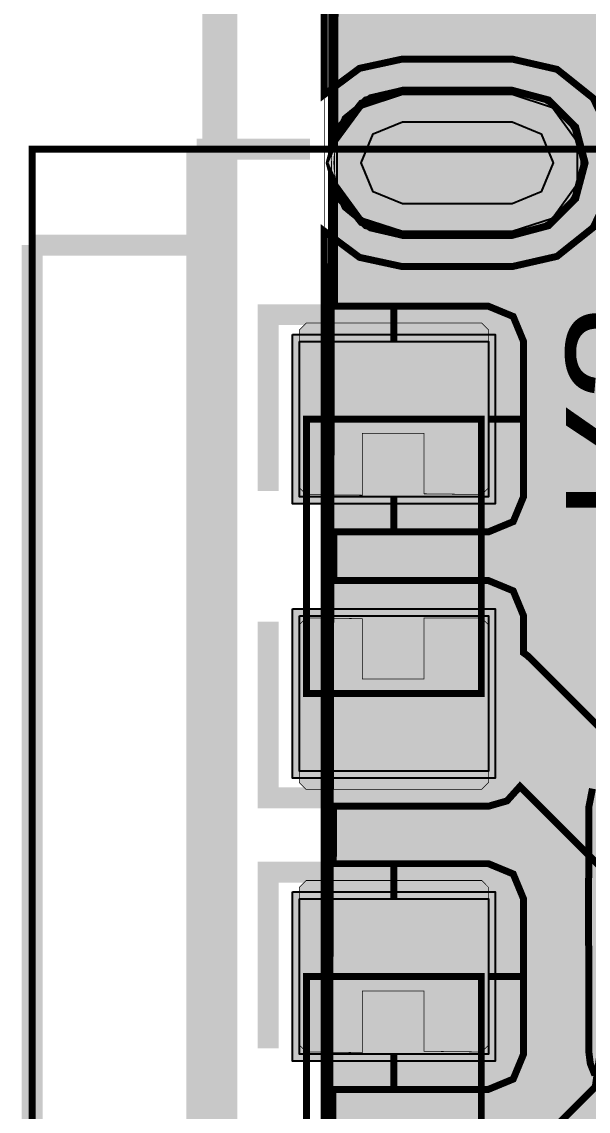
# Model space of a CAD drawing. Header units: millimetres. Extents: x -3.1 to 95.1, y -65.1 to 6.9.
# Drawn here: x -1.44 to 2.69, y -32.75 to -24.81 of the extents above; entities that cross this region are included whole.
import ezdxf
from ezdxf.enums import TextEntityAlignment as Align

# ---------------------------------------------------------------- set-up
doc = ezdxf.new("R2010")
doc.units = ezdxf.units.MM
doc.header["$MEASUREMENT"] = 0
for name, color, linetype, true_color in [('Board-Outline-Layer', 7, 'Continuous', 0xff00ff), ('Bottom-Layer', 7, 'Continuous', 0x0000ff), ('Bottom-Paste-Mask-Layer', 7, 'Continuous', 0x800000), ('Bottom-Silkscreen-Layer', 7, 'Continuous', 0x66cc33), ('Bottom-Solder-Mask-Layer', 7, 'Continuous', 0xaa00ff), ('Component-Shape-Layer', 7, 'Continuous', 0x00cccc), ('Hole-Layer', 7, 'Continuous', 0x222222), ('Inner2', 7, 'Continuous', 0x008000), ('Multi-Layer', 7, 'Continuous', 0xc0c0c0), ('Top-Layer', 7, 'Continuous', 0xff0000), ('Top-Paste-Mask-Layer', 7, 'Continuous', 0x808080), ('Top-Silkscreen-Layer', 7, 'Continuous', 0xffcc00), ('Top-Solder-Mask-Layer', 7, 'Continuous', 0x800080)]:
    doc.layers.add(name, color=color, linetype=linetype, true_color=true_color)
doc.styles.get("Standard").update_dxf_attribs({"font": 'arial.ttf'})

msp = doc.modelspace()

# ---------------------------------------------------------------- hatches: boundary and pattern name
at = {"layer": 'Bottom-Layer'}
for points in [[(0.8361, -26.8792), (0.8378, -26.0211), (1.0315, -26.2686), (1.3315, -26.3621), (2.1315, -26.3621), (2.3955, -26.2914), (2.5887, -26.0982), (2.6595, -25.8342), (2.5887, -25.5702), (2.3955, -25.377), (2.1315, -25.3062), (1.3315, -25.3062), (1.0324, -25.3992), (0.8385, -25.6453), (0.8884, -0.6569), (1.11, -0.5008), (1.3532, -0.381), (93.599, -0.381), (94.615, -1.397), (94.488, -63.754), (93.726, -64.516), (1.27, -64.516), (0.762, -64.008), (0.7752, -57.4065), (6.35, -57.4065), (6.3526, -57.404), (6.3526, -39.624), (6.35, -39.6215), (0.8107, -39.6215), (0.8184, -35.7581), (0.9216, -35.9667), (1.1045, -36.1107), (1.3315, -36.162), (2.1315, -36.162), (2.3955, -36.0912), (2.5887, -35.898), (2.6595, -35.634), (2.5887, -35.3701), (2.3955, -35.1768), (2.1315, -35.1061), (1.3315, -35.1061), (1.1051, -35.1571), (0.9225, -35.3003), (0.8189, -35.5079), (0.8207, -34.5888), (1.9586, -34.5888), (2.14, -34.5137), (2.2152, -34.3323), (2.2152, -34.0815), (2.2602, -34.0532), (2.3006, -34.0185), (3.2434, -33.0756), (3.5166, -33.0364), (3.7388, -32.8729), (3.8574, -32.6238), (3.8443, -32.3482), (3.7026, -32.1115), (3.4659, -31.9697), (3.1903, -31.9566), (2.9412, -32.0753), (2.7777, -32.2975), (2.7385, -32.5706), (2.199, -33.1101), (2.105, -32.989), (1.9586, -32.9432), (0.824, -32.9432), (0.8247, -32.5888), (1.9586, -32.5888), (2.14, -32.5137), (2.2152, -32.3323), (2.2152, -31.1997), (2.14, -31.0183), (1.9586, -30.9432), (0.828, -30.9432), (0.8288, -30.5248), (1.9586, -30.5248), (2.0948, -30.4857), (2.1894, -30.3804), (3.2465, -31.4375), (3.2857, -31.7106), (3.4492, -31.9328), (3.6983, -32.0515), (3.9739, -32.0384), (4.2106, -31.8967), (4.3523, -31.6599), (4.3654, -31.3843), (4.2468, -31.1352), (4.0246, -30.9717), (3.7514, -30.9326), (2.2684, -29.4495), (2.2429, -29.4263), (2.2152, -29.4057), (2.2152, -29.1358), (2.14, -28.9544), (1.9586, -28.8792), (0.8321, -28.8792), (0.8328, -28.5248), (1.9586, -28.5248), (2.14, -28.4497), (2.2152, -28.2683), (2.2152, -27.1358), (2.14, -26.9544), (1.9586, -26.8792)], [(1.3315, -26.3342), (1.0376, -26.2387), (0.856, -25.9887), (0.856, -25.6797), (1.0376, -25.4297), (1.3315, -25.3342), (2.1315, -25.3342), (2.4254, -25.4297), (2.6071, -25.6797), (2.6071, -25.9887), (2.4254, -26.2387), (2.1315, -26.3342)], [(0.5816, -27.1358), (1.9586, -27.1358), (1.9586, -28.2683), (0.5816, -28.2683)], [(0.5816, -29.1358), (1.9586, -29.1358), (1.9586, -30.2683), (0.5816, -30.2683)], [(0.5816, -31.1997), (1.9586, -31.1997), (1.9586, -32.3323), (0.5816, -32.3323)]]:
    msp.add_hatch(color=256, dxfattribs=at).paths.add_polyline_path(points)
at = {"layer": 'Bottom-Paste-Mask-Layer'}
for points in [[(1.3315, -26.3342), (1.0376, -26.2387), (0.856, -25.9887), (0.856, -25.6797), (1.0376, -25.4297), (1.3315, -25.3342), (2.1315, -25.3342), (2.4254, -25.4297), (2.6071, -25.6797), (2.6071, -25.9887), (2.4254, -26.2387), (2.1315, -26.3342)], [(1.91, -27.002), (0.63, -27.002), (0.58, -27.052), (0.58, -28.202), (0.63, -28.252), (1.0401, -28.257), (1.0401, -27.807), (1.49, -27.807), (1.49, -28.247), (1.91, -28.252), (1.96, -28.202), (1.96, -27.052)], [(1.91, -27.002), (0.63, -27.002), (0.58, -27.052), (0.58, -28.202), (0.63, -28.252), (1.0401, -28.257), (1.0401, -27.807), (1.49, -27.807), (1.49, -28.247), (1.91, -28.252), (1.96, -28.202), (1.96, -27.052)], [(1.91, -29.152), (1.49, -29.152), (1.49, -29.597), (1.0401, -29.597), (1.0401, -29.157), (0.63, -29.152), (0.58, -29.202), (0.58, -30.352), (0.63, -30.402), (1.91, -30.402), (1.96, -30.352), (1.96, -29.202)], [(1.91, -29.152), (1.49, -29.152), (1.49, -29.597), (1.0401, -29.597), (1.0401, -29.157), (0.63, -29.152), (0.58, -29.202), (0.58, -30.352), (0.63, -30.402), (1.91, -30.402), (1.96, -30.352), (1.96, -29.202)], [(1.91, -31.066), (0.63, -31.066), (0.58, -31.116), (0.58, -32.266), (0.63, -32.316), (1.0401, -32.321), (1.0401, -31.871), (1.49, -31.871), (1.49, -32.311), (1.91, -32.316), (1.96, -32.266), (1.96, -31.116)], [(1.91, -31.066), (0.63, -31.066), (0.58, -31.116), (0.58, -32.266), (0.63, -32.316), (1.0401, -32.321), (1.0401, -31.871), (1.49, -31.871), (1.49, -32.311), (1.91, -32.316), (1.96, -32.266), (1.96, -31.116)]]:
    msp.add_hatch(color=256, dxfattribs=at).paths.add_polyline_path(points)
at = {"layer": 'Bottom-Solder-Mask-Layer'}
for points in [[(1.3315, -26.3842), (1.0565, -26.3105), (0.8552, -26.1092), (0.7815, -25.8342), (0.8552, -25.5592), (1.0565, -25.3579), (1.3315, -25.2842), (2.1315, -25.2842), (2.4065, -25.3579), (2.6078, -25.5592), (2.6815, -25.8342), (2.6078, -26.1092), (2.4065, -26.3105), (2.1315, -26.3842)], [(0.5308, -27.085), (2.0094, -27.085), (2.0094, -28.3191), (0.5308, -28.3191)], [(0.5308, -29.085), (2.0094, -29.085), (2.0094, -30.3191), (0.5308, -30.3191)], [(0.5308, -31.1489), (2.0094, -31.1489), (2.0094, -32.3831), (0.5308, -32.3831)]]:
    msp.add_hatch(color=256, dxfattribs=at).paths.add_polyline_path(points)
at = {"layer": 'Hole-Layer'}
msp.add_hatch(color=256, dxfattribs=at).paths.add_polyline_path([(1.3314, -26.1341), (1.1193, -26.0462), (1.0314, -25.8341), (1.1193, -25.6219), (1.3314, -25.5341), (2.1314, -25.5341), (2.3435, -25.6219), (2.4314, -25.8341), (2.3435, -26.0462), (2.1314, -26.1341)])
at = {"layer": 'Inner2'}
msp.add_hatch(color=256, dxfattribs=at).paths.add_polyline_path([(0.7872, -39.6215), (0.8145, -25.9408), (0.9142, -26.1575), (1.0991, -26.3082), (1.3315, -26.3621), (2.1315, -26.3621), (2.3955, -26.2914), (2.5887, -26.0982), (2.6595, -25.8342), (2.5887, -25.5702), (2.3955, -25.377), (2.1315, -25.3062), (1.3315, -25.3062), (1.0997, -25.3598), (0.915, -25.5098), (0.8149, -25.7256), (0.8649, -0.6767), (1.1314, -0.4883), (1.4283, -0.3529), (93.5717, -0.3529), (93.5746, -0.3539), (93.5775, -0.355), (94.5915, -1.3689), (94.4645, -63.726), (93.7025, -64.488), (1.2466, -64.488), (0.7386, -63.98), (0.7517, -57.4065), (6.35, -57.4065), (6.3526, -57.404), (6.3526, -39.624), (6.35, -39.6215)])
at = {"layer": 'Multi-Layer'}
msp.add_hatch(color=256, dxfattribs=at).paths.add_polyline_path([(1.3315, -26.3342), (1.0376, -26.2387), (0.856, -25.9887), (0.856, -25.6797), (1.0376, -25.4297), (1.3315, -25.3342), (2.1315, -25.3342), (2.4254, -25.4297), (2.6071, -25.6797), (2.6071, -25.9887), (2.4254, -26.2387), (2.1315, -26.3342)])
msp.add_hatch(color=256, dxfattribs=at).paths.add_polyline_path([(1.3315, -26.3342), (1.0376, -26.2387), (0.856, -25.9887), (0.856, -25.6797), (1.0376, -25.4297), (1.3315, -25.3342), (2.1315, -25.3342), (2.4254, -25.4297), (2.6071, -25.6797), (2.6071, -25.9887), (2.4254, -26.2387), (2.1315, -26.3342)])
msp.add_hatch(color=256, dxfattribs=at).paths.add_polyline_path([(1.3315, -26.3342), (1.0376, -26.2387), (0.856, -25.9887), (0.856, -25.6797), (1.0376, -25.4297), (1.3315, -25.3342), (2.1315, -25.3342), (2.4254, -25.4297), (2.6071, -25.6797), (2.6071, -25.9887), (2.4254, -26.2387), (2.1315, -26.3342)])
at = {"layer": 'Top-Layer'}
for points in [[(11.5275, -37.846), (10.3166, -37.846), (10.3266, -37.8056), (10.33, -37.7641), (10.33, -35.3881), (10.2548, -35.2067), (10.0734, -35.1315), (8.1734, -35.1315), (7.992, -35.2067), (7.9169, -35.3881), (7.9169, -37.7641), (7.9203, -37.8056), (7.9303, -37.846), (1.016, -37.846), (0.762, -37.592), (0.762, -36.132), (1.0188, -36.3229), (1.3315, -36.3906), (2.1315, -36.3906), (2.4598, -36.3157), (2.723, -36.1057), (2.8691, -35.8024), (2.8691, -35.4657), (2.723, -35.1623), (2.4598, -34.9524), (2.1315, -34.8775), (1.3315, -34.8775), (1.0188, -34.9452), (0.762, -35.136), (0.762, -26.3322), (1.0188, -26.5231), (1.3315, -26.5907), (2.1315, -26.5907), (2.4598, -26.5158), (2.723, -26.3059), (2.8691, -26.0025), (2.8691, -25.6658), (2.723, -25.3625), (2.4598, -25.1526), (2.1315, -25.0776), (1.3315, -25.0776), (1.0188, -25.1453), (0.762, -25.3362), (0.762, -21.844), (13.97, -21.844), (13.97, -37.846), (13.9137, -37.846), (13.9238, -37.8056), (13.9271, -37.7641), (13.9271, -35.3881), (13.852, -35.2067), (13.6706, -35.1315), (13.1635, -35.1315), (13.1609, -34.8736), (13.2652, -34.5839), (13.2025, -34.2824), (12.9915, -34.0582), (12.6944, -33.9775), (12.3989, -34.0642), (12.1924, -34.2925), (12.1358, -34.5952), (12.2458, -34.8827), (12.2483, -35.1315), (11.7706, -35.1315), (11.5892, -35.2067), (11.5141, -35.3881), (11.5141, -37.7641), (11.5174, -37.8056)], [(1.3315, -26.3342), (1.0376, -26.2387), (0.856, -25.9887), (0.856, -25.6797), (1.0376, -25.4297), (1.3315, -25.3342), (2.1315, -25.3342), (2.4254, -25.4297), (2.6071, -25.6797), (2.6071, -25.9887), (2.4254, -26.2387), (2.1315, -26.3342)]]:
    msp.add_hatch(color=256, dxfattribs=at).paths.add_polyline_path(points)
at = {"layer": 'Top-Paste-Mask-Layer'}
for points in [[(2.6301, -25.8715), (2.6314, -25.8466), (2.6314, -25.8217), (2.6301, -25.7968), (2.6276, -25.772), (2.6239, -25.7473), (2.619, -25.7229), (2.6128, -25.6987), (2.6055, -25.6749), (2.597, -25.6515), (2.5873, -25.6285), (2.5765, -25.606), (2.5645, -25.5842), (2.5515, -25.5629), (2.5375, -25.5423), (2.5224, -25.5224), (2.5064, -25.5033), (2.4895, -25.485), (2.4716, -25.4676), (2.4529, -25.4511), (2.4334, -25.4356), (2.4132, -25.421), (2.3922, -25.4075), (2.3706, -25.395), (2.3485, -25.3836), (2.3257, -25.3734), (2.3025, -25.3643), (2.2789, -25.3564), (2.2549, -25.3496), (2.2306, -25.344), (2.206, -25.3397), (2.1813, -25.3366), (2.1564, -25.3347), (2.1315, -25.3341), (1.3315, -25.3341), (1.3066, -25.3347), (1.2817, -25.3366), (1.257, -25.3397), (1.2324, -25.344), (1.2082, -25.3496), (1.1842, -25.3564), (1.1605, -25.3643), (1.1373, -25.3734), (1.1146, -25.3836), (1.0924, -25.395), (1.0708, -25.4075), (1.0499, -25.421), (1.0296, -25.4356), (1.0101, -25.4511), (0.9914, -25.4676), (0.9736, -25.485), (0.9566, -25.5033), (0.9406, -25.5224), (0.9256, -25.5423), (0.9115, -25.5629), (0.8985, -25.5842), (0.8866, -25.606), (0.8758, -25.6285), (0.8661, -25.6515), (0.8576, -25.6749), (0.8502, -25.6987), (0.8441, -25.7229), (0.8391, -25.7473), (0.8354, -25.772), (0.8329, -25.7968), (0.8317, -25.8217), (0.8317, -25.8466), (0.8329, -25.8715), (0.8354, -25.8963), (0.8391, -25.921), (0.8441, -25.9454), (0.8502, -25.9695), (0.8576, -25.9934), (0.8661, -26.0168), (0.8758, -26.0398), (0.8866, -26.0623), (0.8985, -26.0842), (0.9115, -26.1054), (0.9256, -26.126), (0.9406, -26.1459), (0.9566, -26.165), (0.9736, -26.1833), (0.9914, -26.2007), (1.0101, -26.2172), (1.0296, -26.2327), (1.0499, -26.2473), (1.0708, -26.2608), (1.0924, -26.2733), (1.1146, -26.2846), (1.1373, -26.2949), (1.1605, -26.304), (1.1842, -26.3119), (1.2082, -26.3187), (1.2324, -26.3242), (1.257, -26.3285), (1.2817, -26.3316), (1.3066, -26.3335), (1.3315, -26.3341), (2.1315, -26.3341), (2.1564, -26.3335), (2.1813, -26.3316), (2.206, -26.3285), (2.2306, -26.3242), (2.2549, -26.3187), (2.2789, -26.3119), (2.3025, -26.304), (2.3257, -26.2949), (2.3485, -26.2846), (2.3706, -26.2733), (2.3922, -26.2608), (2.4132, -26.2473), (2.4334, -26.2327), (2.4529, -26.2172), (2.4716, -26.2007), (2.4895, -26.1833), (2.5064, -26.165), (2.5224, -26.1459), (2.5375, -26.126), (2.5515, -26.1054), (2.5645, -26.0842), (2.5765, -26.0623), (2.5873, -26.0398), (2.597, -26.0168), (2.6055, -25.9934), (2.6128, -25.9695), (2.619, -25.9454), (2.6239, -25.921), (2.6276, -25.8963)], [(2.6301, -25.8715), (2.6314, -25.8466), (2.6314, -25.8217), (2.6301, -25.7968), (2.6276, -25.772), (2.6239, -25.7473), (2.619, -25.7229), (2.6128, -25.6987), (2.6055, -25.6749), (2.597, -25.6515), (2.5873, -25.6285), (2.5765, -25.606), (2.5645, -25.5842), (2.5515, -25.5629), (2.5375, -25.5423), (2.5224, -25.5224), (2.5064, -25.5033), (2.4895, -25.485), (2.4716, -25.4676), (2.4529, -25.4511), (2.4334, -25.4356), (2.4132, -25.421), (2.3922, -25.4075), (2.3706, -25.395), (2.3485, -25.3836), (2.3257, -25.3734), (2.3025, -25.3643), (2.2789, -25.3564), (2.2549, -25.3496), (2.2306, -25.344), (2.206, -25.3397), (2.1813, -25.3366), (2.1564, -25.3347), (2.1315, -25.3341), (1.3315, -25.3341), (1.3066, -25.3347), (1.2817, -25.3366), (1.257, -25.3397), (1.2324, -25.344), (1.2082, -25.3496), (1.1842, -25.3564), (1.1605, -25.3643), (1.1373, -25.3734), (1.1146, -25.3836), (1.0924, -25.395), (1.0708, -25.4075), (1.0499, -25.421), (1.0296, -25.4356), (1.0101, -25.4511), (0.9914, -25.4676), (0.9736, -25.485), (0.9566, -25.5033), (0.9406, -25.5224), (0.9256, -25.5423), (0.9115, -25.5629), (0.8985, -25.5842), (0.8866, -25.606), (0.8758, -25.6285), (0.8661, -25.6515), (0.8576, -25.6749), (0.8502, -25.6987), (0.8441, -25.7229), (0.8391, -25.7473), (0.8354, -25.772), (0.8329, -25.7968), (0.8317, -25.8217), (0.8317, -25.8466), (0.8329, -25.8715), (0.8354, -25.8963), (0.8391, -25.921), (0.8441, -25.9454), (0.8502, -25.9695), (0.8576, -25.9934), (0.8661, -26.0168), (0.8758, -26.0398), (0.8866, -26.0623), (0.8985, -26.0842), (0.9115, -26.1054), (0.9256, -26.126), (0.9406, -26.1459), (0.9566, -26.165), (0.9736, -26.1833), (0.9914, -26.2007), (1.0101, -26.2172), (1.0296, -26.2327), (1.0499, -26.2473), (1.0708, -26.2608), (1.0924, -26.2733), (1.1146, -26.2846), (1.1373, -26.2949), (1.1605, -26.304), (1.1842, -26.3119), (1.2082, -26.3187), (1.2324, -26.3242), (1.257, -26.3285), (1.2817, -26.3316), (1.3066, -26.3335), (1.3315, -26.3341), (2.1315, -26.3341), (2.1564, -26.3335), (2.1813, -26.3316), (2.206, -26.3285), (2.2306, -26.3242), (2.2549, -26.3187), (2.2789, -26.3119), (2.3025, -26.304), (2.3257, -26.2949), (2.3485, -26.2846), (2.3706, -26.2733), (2.3922, -26.2608), (2.4132, -26.2473), (2.4334, -26.2327), (2.4529, -26.2172), (2.4716, -26.2007), (2.4895, -26.1833), (2.5064, -26.165), (2.5224, -26.1459), (2.5375, -26.126), (2.5515, -26.1054), (2.5645, -26.0842), (2.5765, -26.0623), (2.5873, -26.0398), (2.597, -26.0168), (2.6055, -25.9934), (2.6128, -25.9695), (2.619, -25.9454), (2.6239, -25.921), (2.6276, -25.8963)], [(1.3315, -26.3342), (1.0376, -26.2387), (0.856, -25.9887), (0.856, -25.6797), (1.0376, -25.4297), (1.3315, -25.3342), (2.1315, -25.3342), (2.4254, -25.4297), (2.6071, -25.6797), (2.6071, -25.9887), (2.4254, -26.2387), (2.1315, -26.3342)]]:
    msp.add_hatch(color=256, dxfattribs=at).paths.add_polyline_path(points)
at = {"layer": 'Top-Solder-Mask-Layer'}
msp.add_hatch(color=256, dxfattribs=at).paths.add_polyline_path([(1.3315, -26.3842), (1.0565, -26.3105), (0.8552, -26.1092), (0.7815, -25.8342), (0.8552, -25.5592), (1.0565, -25.3579), (1.3315, -25.2842), (2.1315, -25.2842), (2.4065, -25.3579), (2.6078, -25.5592), (2.6815, -25.8342), (2.6078, -26.1092), (2.4065, -26.3105), (2.1315, -26.3842)])

# ---------------------------------------------------------------- linework, layer by layer
at = {"layer": 'Board-Outline-Layer', "const_width": 0.254}
msp.add_lwpolyline([(0, -63), (0, -2)], dxfattribs=at)
at = {"layer": 'Bottom-Layer', "const_width": 0.00508}
msp.add_lwpolyline([(0.889, -0.381), (0.762, -64.008), (1.27, -64.516), (93.726, -64.516), (94.488, -63.754), (94.615, -1.397), (93.599, -0.381)], close=True, dxfattribs=at)
at = {"layer": 'Bottom-Layer'}
for points, const_width in [([(3.7514, -30.9326), (2.2684, -29.4495), (2.2429, -29.4263), (2.2152, -29.4057), (2.2152, -29.1358), (2.14, -28.9544), (1.9586, -28.8792), (0.8321, -28.8792), (0.8328, -28.5248), (1.9586, -28.5248), (2.14, -28.4497), (2.2152, -28.2683), (2.2152, -27.1358), (2.14, -26.9544), (1.9586, -26.8792), (0.8361, -26.8792), (0.8378, -26.0211), (1.0315, -26.2686), (1.3315, -26.3621), (2.1315, -26.3621), (2.3955, -26.2914), (2.5887, -26.0982), (2.6595, -25.8342), (2.5887, -25.5702), (2.3955, -25.377), (2.1315, -25.3062), (1.3315, -25.3062), (1.0324, -25.3992), (0.8385, -25.6453), (0.8884, -0.6569)], 0.0508), ([(1.7315, -25.3367), (1.7315, -25.3062)], 0.0508), ([(2.629, -25.8342), (2.6595, -25.8342)], 0.0508), ([(1.7315, -26.3316), (1.7315, -26.3621)], 0.0508), ([(1.2701, -27.1383), (1.2701, -26.8792)], 0.0508), ([(1.9561, -27.702), (2.2152, -27.702)], 0.0508), ([(1.2701, -28.2658), (1.2701, -28.5248)], 0.0508), ([(2.016, -29.702), (1.27, -29.702)], 0.201), ([(3.81, -31.4961), (2.016, -29.702)], 0.201), ([(0.824, -32.9432), (0.8247, -32.5888), (1.9586, -32.5888), (2.14, -32.5137), (2.2152, -32.3323), (2.2152, -31.1997), (2.14, -31.0183), (1.9586, -30.9432), (0.828, -30.9432), (0.8288, -30.5248), (1.9586, -30.5248), (2.0948, -30.4857), (2.1894, -30.3804), (3.2465, -31.4375)], 0.0508), ([(1.2701, -31.2023), (1.2701, -30.9432)], 0.0508), ([(1.9561, -31.766), (2.2152, -31.766)], 0.0508), ([(3.7388, -32.8729), (3.8574, -32.6238), (3.8443, -32.3482), (3.7026, -32.1115), (3.4659, -31.9697), (3.1903, -31.9566), (2.9412, -32.0753), (2.7777, -32.2975), (2.7385, -32.5706), (2.199, -33.1101)], 0.0508), ([(1.2701, -32.3297), (1.2701, -32.5888)], 0.0508)]:
    msp.add_lwpolyline(points, dxfattribs=dict(at, const_width=const_width))
for points in [[(1.3315, -26.3342), (1.0376, -26.2387), (0.856, -25.9887), (0.856, -25.6797), (1.0376, -25.4297), (1.3315, -25.3342), (2.1315, -25.3342), (2.4254, -25.4297), (2.6071, -25.6797), (2.6071, -25.9887), (2.4254, -26.2387), (2.1315, -26.3342)], [(0.5816, -27.1358), (1.9586, -27.1358), (1.9586, -28.2683), (0.5816, -28.2683)], [(0.5816, -29.1358), (1.9586, -29.1358), (1.9586, -30.2683), (0.5816, -30.2683)], [(0.5816, -31.1997), (1.9586, -31.1997), (1.9586, -32.3323), (0.5816, -32.3323)]]:
    msp.add_lwpolyline(points, close=True, dxfattribs=at)
at = {"layer": 'Bottom-Paste-Mask-Layer'}
msp.add_lwpolyline([(1.3315, -26.3342), (1.0376, -26.2387), (0.856, -25.9887), (0.856, -25.6797), (1.0376, -25.4297), (1.3315, -25.3342), (2.1315, -25.3342), (2.4254, -25.4297), (2.6071, -25.6797), (2.6071, -25.9887), (2.4254, -26.2387), (2.1315, -26.3342)], close=True, dxfattribs=at)
at = {"layer": 'Bottom-Paste-Mask-Layer', "const_width": 0.00508}
for points in [[(1.91, -27.002), (0.63, -27.002), (0.58, -27.052), (0.58, -28.202), (0.63, -28.252), (1.0401, -28.257), (1.0401, -27.807), (1.49, -27.807), (1.49, -28.247), (1.91, -28.252), (1.96, -28.202), (1.96, -27.052)], [(1.91, -27.002), (0.63, -27.002), (0.58, -27.052), (0.58, -28.202), (0.63, -28.252), (1.0401, -28.257), (1.0401, -27.807), (1.49, -27.807), (1.49, -28.247), (1.91, -28.252), (1.96, -28.202), (1.96, -27.052)], [(1.91, -29.152), (1.49, -29.152), (1.49, -29.597), (1.0401, -29.597), (1.0401, -29.157), (0.63, -29.152), (0.58, -29.202), (0.58, -30.352), (0.63, -30.402), (1.91, -30.402), (1.96, -30.352), (1.96, -29.202)], [(1.91, -29.152), (1.49, -29.152), (1.49, -29.597), (1.0401, -29.597), (1.0401, -29.157), (0.63, -29.152), (0.58, -29.202), (0.58, -30.352), (0.63, -30.402), (1.91, -30.402), (1.96, -30.352), (1.96, -29.202)], [(1.91, -31.066), (0.63, -31.066), (0.58, -31.116), (0.58, -32.266), (0.63, -32.316), (1.0401, -32.321), (1.0401, -31.871), (1.49, -31.871), (1.49, -32.311), (1.91, -32.316), (1.96, -32.266), (1.96, -31.116)], [(1.91, -31.066), (0.63, -31.066), (0.58, -31.116), (0.58, -32.266), (0.63, -32.316), (1.0401, -32.321), (1.0401, -31.871), (1.49, -31.871), (1.49, -32.311), (1.91, -32.316), (1.96, -32.266), (1.96, -31.116)]]:
    msp.add_lwpolyline(points, close=True, dxfattribs=at)
at = {"layer": 'Bottom-Silkscreen-Layer', "const_width": 0.1524}
for points in [[(2.1871, -28.2258), (2.1871, -26.9409), (0.3529, -26.9409), (0.3529, -28.2258)], [(2.1871, -28.2258), (2.1871, -26.9409), (0.3529, -26.9409), (0.3529, -28.2258)], [(2.1871, -29.1782), (2.1871, -30.4631), (0.3529, -30.4631), (0.3529, -29.1782)], [(2.1871, -29.1782), (2.1871, -30.4631), (0.3529, -30.4631), (0.3529, -29.1782)], [(2.1871, -32.2898), (2.1871, -31.0049), (0.3529, -31.0049), (0.3529, -32.2898)], [(2.1871, -32.2898), (2.1871, -31.0049), (0.3529, -31.0049), (0.3529, -32.2898)]]:
    msp.add_lwpolyline(points, dxfattribs=at)
at = {"layer": 'Bottom-Solder-Mask-Layer'}
for points in [[(1.3315, -26.3842), (1.0565, -26.3105), (0.8552, -26.1092), (0.7815, -25.8342), (0.8552, -25.5592), (1.0565, -25.3579), (1.3315, -25.2842), (2.1315, -25.2842), (2.4065, -25.3579), (2.6078, -25.5592), (2.6815, -25.8342), (2.6078, -26.1092), (2.4065, -26.3105), (2.1315, -26.3842)], [(0.5308, -27.085), (2.0094, -27.085), (2.0094, -28.3191), (0.5308, -28.3191)], [(0.5308, -29.085), (2.0094, -29.085), (2.0094, -30.3191), (0.5308, -30.3191)], [(0.5308, -31.1489), (2.0094, -31.1489), (2.0094, -32.3831), (0.5308, -32.3831)]]:
    msp.add_lwpolyline(points, close=True, dxfattribs=at)
at = {"layer": 'Component-Shape-Layer', "const_width": 0.0508}
for points in [[(-1.3685, -25.7341), (6.4815, -25.7341), (6.4815, -35.7341), (-1.3685, -35.7341)], [(-1.3685, -25.7341), (6.4815, -25.7341), (6.4815, -35.7341), (-1.3685, -35.7341)], [(1.9075, -27.702), (0.6325, -27.702), (0.6325, -29.702), (1.9075, -29.702)], [(1.9075, -27.702), (0.6325, -27.702), (0.6325, -29.702), (1.9075, -29.702)], [(1.9075, -31.766), (0.6325, -31.766), (0.6325, -33.766), (1.9075, -33.766)], [(1.9075, -31.766), (0.6325, -31.766), (0.6325, -33.766), (1.9075, -33.766)]]:
    msp.add_lwpolyline(points, close=True, dxfattribs=at)
at = {"layer": 'Hole-Layer'}
msp.add_lwpolyline([(1.3314, -26.1341), (1.1193, -26.0462), (1.0314, -25.8341), (1.1193, -25.6219), (1.3314, -25.5341), (2.1314, -25.5341), (2.3435, -25.6219), (2.4314, -25.8341), (2.3435, -26.0462), (2.1314, -26.1341)], close=True, dxfattribs=at)
at = {"layer": 'Inner2', "const_width": 0.00508}
msp.add_lwpolyline([(0.8655, -0.3529), (0.7386, -63.98), (1.2466, -64.488), (93.7025, -64.488), (94.4645, -63.726), (94.5915, -1.3689), (93.5755, -0.3529)], close=True, dxfattribs=at)
at = {"layer": 'Inner2', "const_width": 0.0508}
for points in [[(0.7872, -39.6215), (0.8145, -25.9408), (0.9142, -26.1575), (1.0991, -26.3082), (1.3315, -26.3621), (2.1315, -26.3621), (2.3955, -26.2914), (2.5887, -26.0982), (2.6595, -25.8342), (2.5887, -25.5702), (2.3955, -25.377), (2.1315, -25.3062), (1.3315, -25.3062), (1.0997, -25.3598), (0.915, -25.5098), (0.8149, -25.7256), (0.8649, -0.6767)], [(1.7315, -25.3367), (1.7315, -25.3062)], [(2.629, -25.8342), (2.6595, -25.8342)], [(1.7315, -26.3316), (1.7315, -26.3621)]]:
    msp.add_lwpolyline(points, dxfattribs=at)
at = {"layer": 'Multi-Layer'}
msp.add_lwpolyline([(1.3315, -26.3342), (1.0376, -26.2387), (0.856, -25.9887), (0.856, -25.6797), (1.0376, -25.4297), (1.3315, -25.3342), (2.1315, -25.3342), (2.4254, -25.4297), (2.6071, -25.6797), (2.6071, -25.9887), (2.4254, -26.2387), (2.1315, -26.3342)], close=True, dxfattribs=at)
msp.add_lwpolyline([(1.3315, -26.3342), (1.0376, -26.2387), (0.856, -25.9887), (0.856, -25.6797), (1.0376, -25.4297), (1.3315, -25.3342), (2.1315, -25.3342), (2.4254, -25.4297), (2.6071, -25.6797), (2.6071, -25.9887), (2.4254, -26.2387), (2.1315, -26.3342)], close=True, dxfattribs=at)
msp.add_lwpolyline([(1.3315, -26.3342), (1.0376, -26.2387), (0.856, -25.9887), (0.856, -25.6797), (1.0376, -25.4297), (1.3315, -25.3342), (2.1315, -25.3342), (2.4254, -25.4297), (2.6071, -25.6797), (2.6071, -25.9887), (2.4254, -26.2387), (2.1315, -26.3342)], close=True, dxfattribs=at)
at = {"layer": 'Top-Layer', "const_width": 0.0508}
for points in [[(0.762, -35.136), (0.762, -26.3322), (1.0188, -26.5231), (1.3315, -26.5907), (2.1315, -26.5907), (2.4598, -26.5158), (2.723, -26.3059), (2.8691, -26.0025), (2.8691, -25.6658), (2.723, -25.3625), (2.4598, -25.1526), (2.1315, -25.0776), (1.3315, -25.0776), (1.0188, -25.1453), (0.762, -25.3362), (0.762, -21.844)], [(2.7181, -30.3964), (2.691, -30.5331), (2.691, -31.0414), (2.6891, -31.0624), (2.6885, -31.0836), (2.6885, -31.5065), (2.6891, -31.5277), (2.691, -31.5488), (2.691, -32.3111), (2.7024, -32.4008), (2.7361, -32.4848)]]:
    msp.add_lwpolyline(points, dxfattribs=at)
at = {"layer": 'Top-Layer', "const_width": 0.00508}
msp.add_lwpolyline([(0.762, -21.844), (0.762, -37.592), (1.016, -37.846), (13.97, -37.846), (13.97, -21.844)], close=True, dxfattribs=at)
at = {"layer": 'Top-Layer'}
msp.add_lwpolyline([(1.3315, -26.3342), (1.0376, -26.2387), (0.856, -25.9887), (0.856, -25.6797), (1.0376, -25.4297), (1.3315, -25.3342), (2.1315, -25.3342), (2.4254, -25.4297), (2.6071, -25.6797), (2.6071, -25.9887), (2.4254, -26.2387), (2.1315, -26.3342)], close=True, dxfattribs=at)
at = {"layer": 'Top-Paste-Mask-Layer', "const_width": 0.00508}
msp.add_lwpolyline([(2.6301, -25.8715), (2.6314, -25.8466), (2.6314, -25.8217), (2.6301, -25.7968), (2.6276, -25.772), (2.6239, -25.7473), (2.619, -25.7229), (2.6128, -25.6987), (2.6055, -25.6749), (2.597, -25.6515), (2.5873, -25.6285), (2.5765, -25.606), (2.5645, -25.5842), (2.5515, -25.5629), (2.5375, -25.5423), (2.5224, -25.5224), (2.5064, -25.5033), (2.4895, -25.485), (2.4716, -25.4676), (2.4529, -25.4511), (2.4334, -25.4356), (2.4132, -25.421), (2.3922, -25.4075), (2.3706, -25.395), (2.3485, -25.3836), (2.3257, -25.3734), (2.3025, -25.3643), (2.2789, -25.3564), (2.2549, -25.3496), (2.2306, -25.344), (2.206, -25.3397), (2.1813, -25.3366), (2.1564, -25.3347), (2.1315, -25.3341), (1.3315, -25.3341), (1.3066, -25.3347), (1.2817, -25.3366), (1.257, -25.3397), (1.2324, -25.344), (1.2082, -25.3496), (1.1842, -25.3564), (1.1605, -25.3643), (1.1373, -25.3734), (1.1146, -25.3836), (1.0924, -25.395), (1.0708, -25.4075), (1.0499, -25.421), (1.0296, -25.4356), (1.0101, -25.4511), (0.9914, -25.4676), (0.9736, -25.485), (0.9566, -25.5033), (0.9406, -25.5224), (0.9256, -25.5423), (0.9115, -25.5629), (0.8985, -25.5842), (0.8866, -25.606), (0.8758, -25.6285), (0.8661, -25.6515), (0.8576, -25.6749), (0.8502, -25.6987), (0.8441, -25.7229), (0.8391, -25.7473), (0.8354, -25.772), (0.8329, -25.7968), (0.8317, -25.8217), (0.8317, -25.8466), (0.8329, -25.8715), (0.8354, -25.8963), (0.8391, -25.921), (0.8441, -25.9454), (0.8502, -25.9695), (0.8576, -25.9934), (0.8661, -26.0168), (0.8758, -26.0398), (0.8866, -26.0623), (0.8985, -26.0842), (0.9115, -26.1054), (0.9256, -26.126), (0.9406, -26.1459), (0.9566, -26.165), (0.9736, -26.1833), (0.9914, -26.2007), (1.0101, -26.2172), (1.0296, -26.2327), (1.0499, -26.2473), (1.0708, -26.2608), (1.0924, -26.2733), (1.1146, -26.2846), (1.1373, -26.2949), (1.1605, -26.304), (1.1842, -26.3119), (1.2082, -26.3187), (1.2324, -26.3242), (1.257, -26.3285), (1.2817, -26.3316), (1.3066, -26.3335), (1.3315, -26.3341), (2.1315, -26.3341), (2.1564, -26.3335), (2.1813, -26.3316), (2.206, -26.3285), (2.2306, -26.3242), (2.2549, -26.3187), (2.2789, -26.3119), (2.3025, -26.304), (2.3257, -26.2949), (2.3485, -26.2846), (2.3706, -26.2733), (2.3922, -26.2608), (2.4132, -26.2473), (2.4334, -26.2327), (2.4529, -26.2172), (2.4716, -26.2007), (2.4895, -26.1833), (2.5064, -26.165), (2.5224, -26.1459), (2.5375, -26.126), (2.5515, -26.1054), (2.5645, -26.0842), (2.5765, -26.0623), (2.5873, -26.0398), (2.597, -26.0168), (2.6055, -25.9934), (2.6128, -25.9695), (2.619, -25.9454), (2.6239, -25.921), (2.6276, -25.8963)], close=True, dxfattribs=at)
msp.add_lwpolyline([(2.6301, -25.8715), (2.6314, -25.8466), (2.6314, -25.8217), (2.6301, -25.7968), (2.6276, -25.772), (2.6239, -25.7473), (2.619, -25.7229), (2.6128, -25.6987), (2.6055, -25.6749), (2.597, -25.6515), (2.5873, -25.6285), (2.5765, -25.606), (2.5645, -25.5842), (2.5515, -25.5629), (2.5375, -25.5423), (2.5224, -25.5224), (2.5064, -25.5033), (2.4895, -25.485), (2.4716, -25.4676), (2.4529, -25.4511), (2.4334, -25.4356), (2.4132, -25.421), (2.3922, -25.4075), (2.3706, -25.395), (2.3485, -25.3836), (2.3257, -25.3734), (2.3025, -25.3643), (2.2789, -25.3564), (2.2549, -25.3496), (2.2306, -25.344), (2.206, -25.3397), (2.1813, -25.3366), (2.1564, -25.3347), (2.1315, -25.3341), (1.3315, -25.3341), (1.3066, -25.3347), (1.2817, -25.3366), (1.257, -25.3397), (1.2324, -25.344), (1.2082, -25.3496), (1.1842, -25.3564), (1.1605, -25.3643), (1.1373, -25.3734), (1.1146, -25.3836), (1.0924, -25.395), (1.0708, -25.4075), (1.0499, -25.421), (1.0296, -25.4356), (1.0101, -25.4511), (0.9914, -25.4676), (0.9736, -25.485), (0.9566, -25.5033), (0.9406, -25.5224), (0.9256, -25.5423), (0.9115, -25.5629), (0.8985, -25.5842), (0.8866, -25.606), (0.8758, -25.6285), (0.8661, -25.6515), (0.8576, -25.6749), (0.8502, -25.6987), (0.8441, -25.7229), (0.8391, -25.7473), (0.8354, -25.772), (0.8329, -25.7968), (0.8317, -25.8217), (0.8317, -25.8466), (0.8329, -25.8715), (0.8354, -25.8963), (0.8391, -25.921), (0.8441, -25.9454), (0.8502, -25.9695), (0.8576, -25.9934), (0.8661, -26.0168), (0.8758, -26.0398), (0.8866, -26.0623), (0.8985, -26.0842), (0.9115, -26.1054), (0.9256, -26.126), (0.9406, -26.1459), (0.9566, -26.165), (0.9736, -26.1833), (0.9914, -26.2007), (1.0101, -26.2172), (1.0296, -26.2327), (1.0499, -26.2473), (1.0708, -26.2608), (1.0924, -26.2733), (1.1146, -26.2846), (1.1373, -26.2949), (1.1605, -26.304), (1.1842, -26.3119), (1.2082, -26.3187), (1.2324, -26.3242), (1.257, -26.3285), (1.2817, -26.3316), (1.3066, -26.3335), (1.3315, -26.3341), (2.1315, -26.3341), (2.1564, -26.3335), (2.1813, -26.3316), (2.206, -26.3285), (2.2306, -26.3242), (2.2549, -26.3187), (2.2789, -26.3119), (2.3025, -26.304), (2.3257, -26.2949), (2.3485, -26.2846), (2.3706, -26.2733), (2.3922, -26.2608), (2.4132, -26.2473), (2.4334, -26.2327), (2.4529, -26.2172), (2.4716, -26.2007), (2.4895, -26.1833), (2.5064, -26.165), (2.5224, -26.1459), (2.5375, -26.126), (2.5515, -26.1054), (2.5645, -26.0842), (2.5765, -26.0623), (2.5873, -26.0398), (2.597, -26.0168), (2.6055, -25.9934), (2.6128, -25.9695), (2.619, -25.9454), (2.6239, -25.921), (2.6276, -25.8963)], close=True, dxfattribs=at)
at = {"layer": 'Top-Paste-Mask-Layer'}
msp.add_lwpolyline([(1.3315, -26.3342), (1.0376, -26.2387), (0.856, -25.9887), (0.856, -25.6797), (1.0376, -25.4297), (1.3315, -25.3342), (2.1315, -25.3342), (2.4254, -25.4297), (2.6071, -25.6797), (2.6071, -25.9887), (2.4254, -26.2387), (2.1315, -26.3342)], close=True, dxfattribs=at)
at = {"layer": 'Top-Silkscreen-Layer', "const_width": 0.152}
for points in [[(0.6588, -25.7341), (-0.1685, -25.7341)], [(-0.1685, -25.7341), (-0.1685, -35.7341)], [(0.6588, -25.7341), (-0.1685, -25.7341)], [(-0.1685, -25.7341), (-0.1685, -35.7341)], [(-1.3685, -26.4341), (-1.3685, -35.0341)], [(-0.1685, -26.4341), (-1.3685, -26.4341)], [(-1.3685, -26.4341), (-1.3685, -35.0341)], [(-0.1685, -26.4341), (-1.3685, -26.4341)]]:
    msp.add_lwpolyline(points, dxfattribs=at)
at = {"layer": 'Top-Solder-Mask-Layer'}
msp.add_lwpolyline([(1.3315, -26.3842), (1.0565, -26.3105), (0.8552, -26.1092), (0.7815, -25.8342), (0.8552, -25.5592), (1.0565, -25.3579), (1.3315, -25.2842), (2.1315, -25.2842), (2.4065, -25.3579), (2.6078, -25.5592), (2.6815, -25.8342), (2.6078, -26.1092), (2.4065, -26.3105), (2.1315, -26.3842)], close=True, dxfattribs=at)

# ---------------------------------------------------------------- texts
at = {"layer": 'Bottom-Silkscreen-Layer', "text_generation_flag": 2, "width": 1.1}
msp.add_text('R3', height=0.8001, rotation=-90, dxfattribs=at).set_placement((2.286, -28.4481), align=Align.BOTTOM_LEFT)

doc.saveas('drawing.dxf')
